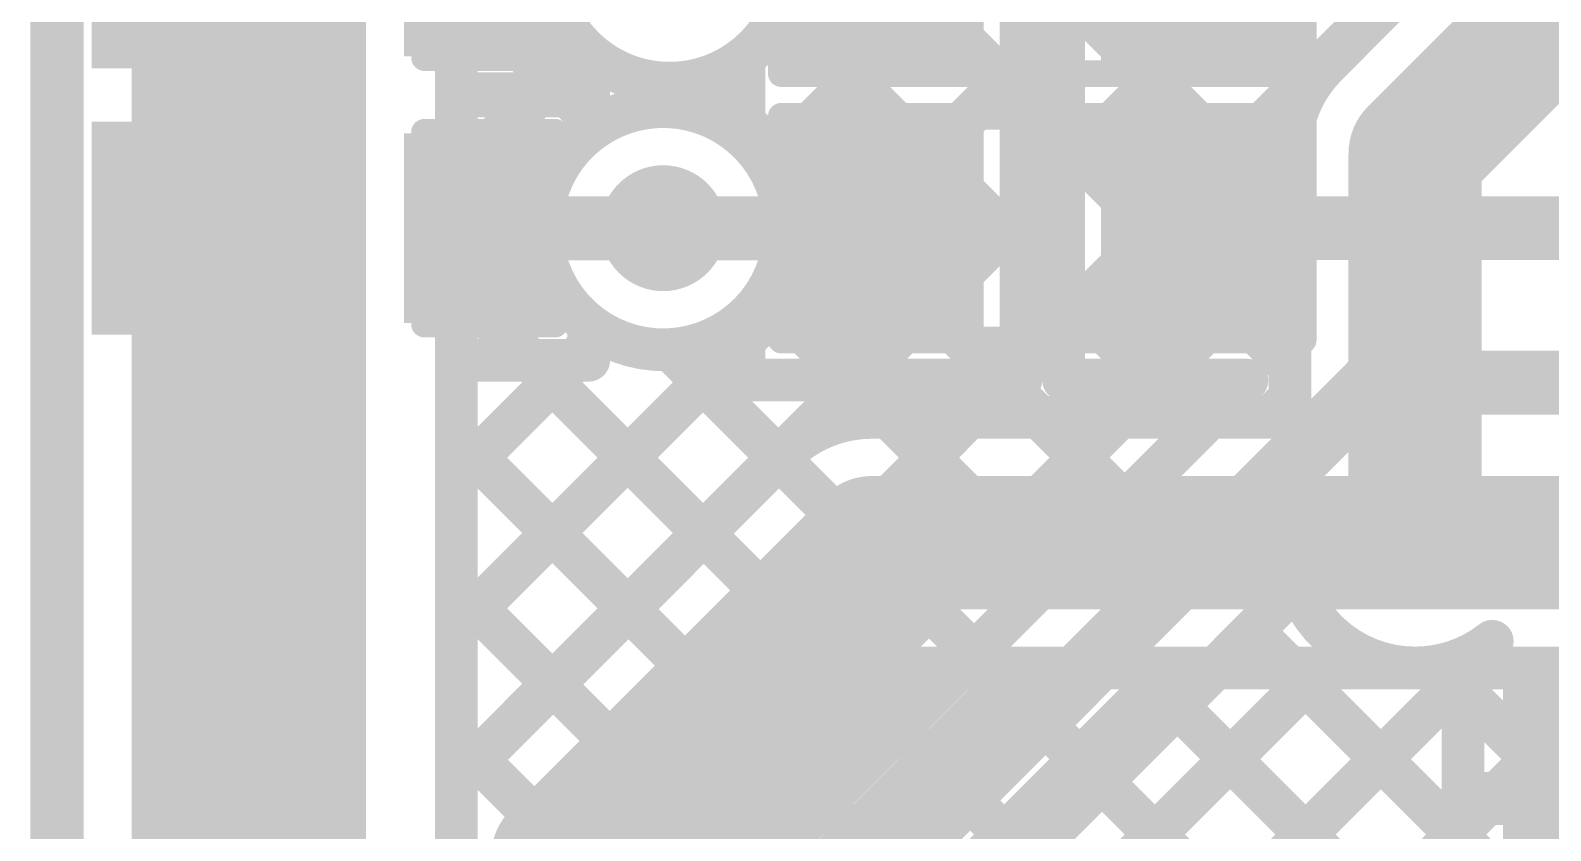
# Model space of a CAD drawing. Header units: millimetres. Extents: x 2.49 to 5.65, y 1.36 to 4.13.
# Drawn here: x 2.49 to 2.7755, y 3.607 to 3.7571 of the extents above; entities that cross this region are included whole.
import ezdxf

# ---------------------------------------------------------------- set-up
doc = ezdxf.new("R2010")
doc.units = ezdxf.units.MM
doc.header["$MEASUREMENT"] = 0
for name, color, linetype in [('BottomLayer', 5, 'Continuous'), ('BottomOverlay', 54, 'Continuous'), ('BottomPaste', 16, 'Continuous'), ('BottomSolder', 6, 'Continuous'), ('Mechanical2', 216, 'Continuous'), ('MultiLayer', 9, 'Continuous'), ('TopLayer', 1, 'Continuous'), ('TopOverlay', 2, 'Continuous'), ('TopPaste', 8, 'Continuous'), ('TopSolder', 216, 'Continuous'), ('ViaHoleLayer', 16, 'Continuous')]:
    doc.layers.add(name, color=color, linetype=linetype)

# ---------------------------------------------------------------- blocks, each defined once
blk = doc.blocks.new('R__0603_B_44')
at = {"layer": 'BottomLayer'}
for points in [[(-0.015, -0.0175), (-0.015, 0.0175), (-0.045, -0.0175), (-0.045, 0.0175)], [(0.045, -0.0175), (0.045, 0.0175), (0.015, -0.0175), (0.015, 0.0175)]]:
    blk.add_solid(points, dxfattribs=at)
at = {"layer": 'BottomOverlay', "const_width": 0.005}
for points in [[(-0.049, -0.021), (-0.049, 0.021)], [(-0.049, 0.021), (0.049, 0.021)], [(0.049, -0.021), (0.049, 0.021)], [(-0.049, -0.021), (0.049, -0.021)]]:
    blk.add_lwpolyline(points, dxfattribs=at)
at = {"layer": 'BottomOverlay', "const_width": 0.0025}
for points in [[(-0.05025, 0.021, 1), (-0.04775, 0.021, 1)], [(-0.05025, 0.021, 1), (-0.04775, 0.021, 1)], [(0.04775, 0.021, 1), (0.05025, 0.021, 1)], [(0.04775, 0.021, 1), (0.05025, 0.021, 1)], [(-0.05025, -0.021, 1), (-0.04775, -0.021, 1)], [(-0.05025, -0.021, 1), (-0.04775, -0.021, 1)], [(0.04775, -0.021, 1), (0.05025, -0.021, 1)], [(0.04775, -0.021, 1), (0.05025, -0.021, 1)]]:
    blk.add_lwpolyline(points, format="xyb", close=True, dxfattribs=at)
at = {"layer": 'BottomPaste'}
for points in [[(-0.015, -0.0175), (-0.015, 0.0175), (-0.045, -0.0175), (-0.045, 0.0175)], [(0.045, -0.0175), (0.045, 0.0175), (0.015, -0.0175), (0.015, 0.0175)]]:
    blk.add_solid(points, dxfattribs=at)
at = {"layer": 'BottomSolder'}
for points in [[(-0.011, -0.0215), (-0.011, 0.0215), (-0.049, -0.0215), (-0.049, 0.0215)], [(0.049, -0.0215), (0.049, 0.0215), (0.011, -0.0215), (0.011, 0.0215)]]:
    blk.add_solid(points, dxfattribs=at)
blk = doc.blocks.new('R__0603_B_45')
at = {"layer": 'BottomLayer'}
for points in [[(-0.015, -0.0175), (-0.015, 0.0175), (-0.045, -0.0175), (-0.045, 0.0175)], [(0.045, -0.0175), (0.045, 0.0175), (0.015, -0.0175), (0.015, 0.0175)]]:
    blk.add_solid(points, dxfattribs=at)
at = {"layer": 'BottomOverlay', "const_width": 0.005}
for points in [[(-0.049, -0.021), (-0.049, 0.021)], [(-0.049, 0.021), (0.049, 0.021)], [(0.049, -0.021), (0.049, 0.021)], [(-0.049, -0.021), (0.049, -0.021)]]:
    blk.add_lwpolyline(points, dxfattribs=at)
at = {"layer": 'BottomOverlay', "const_width": 0.0025}
for points in [[(-0.05025, 0.021, 1), (-0.04775, 0.021, 1)], [(-0.05025, 0.021, 1), (-0.04775, 0.021, 1)], [(0.04775, 0.021, 1), (0.05025, 0.021, 1)], [(0.04775, 0.021, 1), (0.05025, 0.021, 1)], [(-0.05025, -0.021, 1), (-0.04775, -0.021, 1)], [(-0.05025, -0.021, 1), (-0.04775, -0.021, 1)], [(0.04775, -0.021, 1), (0.05025, -0.021, 1)], [(0.04775, -0.021, 1), (0.05025, -0.021, 1)]]:
    blk.add_lwpolyline(points, format="xyb", close=True, dxfattribs=at)
at = {"layer": 'BottomPaste'}
for points in [[(-0.015, -0.0175), (-0.015, 0.0175), (-0.045, -0.0175), (-0.045, 0.0175)], [(0.045, -0.0175), (0.045, 0.0175), (0.015, -0.0175), (0.015, 0.0175)]]:
    blk.add_solid(points, dxfattribs=at)
at = {"layer": 'BottomSolder'}
for points in [[(-0.011, -0.0215), (-0.011, 0.0215), (-0.049, -0.0215), (-0.049, 0.0215)], [(0.049, -0.0215), (0.049, 0.0215), (0.011, -0.0215), (0.011, 0.0215)]]:
    blk.add_solid(points, dxfattribs=at)
blk = doc.blocks.new('LED_0402_68')
at = {"layer": 'TopLayer'}
for points in [[(-0.0086575, -0.0137795), (-0.0086575, 0.0137795), (-0.0283425, -0.0137795), (-0.0283425, 0.0137795)], [(0.0283425, -0.0137795), (0.0283425, 0.0137795), (0.0086575, -0.0137795), (0.0086575, 0.0137795)]]:
    blk.add_solid(points, dxfattribs=at)
at = {"layer": 'TopOverlay', "const_width": 0.005}
for points in [[(-0.033, 0.018), (-0.033, -0.018)], [(-0.0085, 0.018), (-0.033, 0.018)], [(0.034, 0.018), (0.0085, 0.018)], [(0.034, 0.018), (0.034, -0.018)], [(-0.0085, -0.018), (-0.033, -0.018)], [(0.034, -0.018), (0.0085, -0.018)]]:
    blk.add_lwpolyline(points, dxfattribs=at)
at = {"layer": 'TopOverlay', "const_width": 0.0025}
for points in [[(-0.03425, 0.018, 1), (-0.03175, 0.018, 1)], [(-0.03425, 0.018, 1), (-0.03175, 0.018, 1)], [(-0.00975, 0.018, 1), (-0.00725, 0.018, 1)], [(0.00725, 0.018, 1), (0.00975, 0.018, 1)], [(0.03275, 0.018, 1), (0.03525, 0.018, 1)], [(0.03275, 0.018, 1), (0.03525, 0.018, 1)], [(-0.03425, -0.018, 1), (-0.03175, -0.018, 1)], [(-0.03425, -0.018, 1), (-0.03175, -0.018, 1)], [(-0.00975, -0.018, 1), (-0.00725, -0.018, 1)], [(0.00725, -0.018, 1), (0.00975, -0.018, 1)], [(0.03275, -0.018, 1), (0.03525, -0.018, 1)], [(0.03275, -0.018, 1), (0.03525, -0.018, 1)]]:
    blk.add_lwpolyline(points, format="xyb", close=True, dxfattribs=at)
at = {"layer": 'TopOverlay'}
blk.add_solid([(0.034, -0.02), (0.054, -0.02), (0.034, 0.02), (0.054, 0.02)], dxfattribs=at)
at = {"layer": 'TopPaste'}
for points in [[(-0.0086575, -0.0137795), (-0.0086575, 0.0137795), (-0.0283425, -0.0137795), (-0.0283425, 0.0137795)], [(0.0283425, -0.0137795), (0.0283425, 0.0137795), (0.0086575, -0.0137795), (0.0086575, 0.0137795)]]:
    blk.add_solid(points, dxfattribs=at)
at = {"layer": 'TopSolder'}
for points in [[(-0.0046575, -0.0177795), (-0.0046575, 0.0177795), (-0.0323425, -0.0177795), (-0.0323425, 0.0177795)], [(0.0323425, -0.0177795), (0.0323425, 0.0177795), (0.0046575, -0.0177795), (0.0046575, 0.0177795)]]:
    blk.add_solid(points, dxfattribs=at)
blk = doc.blocks.new('LED_0402_69')
at = {"layer": 'TopLayer'}
for points in [[(-0.0086575, -0.0137795), (-0.0086575, 0.0137795), (-0.0283425, -0.0137795), (-0.0283425, 0.0137795)], [(0.0283425, -0.0137795), (0.0283425, 0.0137795), (0.0086575, -0.0137795), (0.0086575, 0.0137795)]]:
    blk.add_solid(points, dxfattribs=at)
at = {"layer": 'TopOverlay', "const_width": 0.005}
for points in [[(-0.033, 0.018), (-0.033, -0.018)], [(-0.0085, 0.018), (-0.033, 0.018)], [(0.034, 0.018), (0.0085, 0.018)], [(0.034, 0.018), (0.034, -0.018)], [(-0.0085, -0.018), (-0.033, -0.018)], [(0.034, -0.018), (0.0085, -0.018)]]:
    blk.add_lwpolyline(points, dxfattribs=at)
at = {"layer": 'TopOverlay', "const_width": 0.0025}
for points in [[(-0.03425, 0.018, 1), (-0.03175, 0.018, 1)], [(-0.03425, 0.018, 1), (-0.03175, 0.018, 1)], [(-0.00975, 0.018, 1), (-0.00725, 0.018, 1)], [(0.00725, 0.018, 1), (0.00975, 0.018, 1)], [(0.03275, 0.018, 1), (0.03525, 0.018, 1)], [(0.03275, 0.018, 1), (0.03525, 0.018, 1)], [(-0.03425, -0.018, 1), (-0.03175, -0.018, 1)], [(-0.03425, -0.018, 1), (-0.03175, -0.018, 1)], [(-0.00975, -0.018, 1), (-0.00725, -0.018, 1)], [(0.00725, -0.018, 1), (0.00975, -0.018, 1)], [(0.03275, -0.018, 1), (0.03525, -0.018, 1)], [(0.03275, -0.018, 1), (0.03525, -0.018, 1)]]:
    blk.add_lwpolyline(points, format="xyb", close=True, dxfattribs=at)
at = {"layer": 'TopOverlay'}
blk.add_solid([(0.034, -0.02), (0.054, -0.02), (0.034, 0.02), (0.054, 0.02)], dxfattribs=at)
at = {"layer": 'TopPaste'}
for points in [[(-0.0086575, -0.0137795), (-0.0086575, 0.0137795), (-0.0283425, -0.0137795), (-0.0283425, 0.0137795)], [(0.0283425, -0.0137795), (0.0283425, 0.0137795), (0.0086575, -0.0137795), (0.0086575, 0.0137795)]]:
    blk.add_solid(points, dxfattribs=at)
at = {"layer": 'TopSolder'}
for points in [[(-0.0046575, -0.0177795), (-0.0046575, 0.0177795), (-0.0323425, -0.0177795), (-0.0323425, 0.0177795)], [(0.0323425, -0.0177795), (0.0323425, 0.0177795), (0.0046575, -0.0177795), (0.0046575, 0.0177795)]]:
    blk.add_solid(points, dxfattribs=at)
blk = doc.blocks.new('C__0603_103')
at = {"layer": 'TopLayer'}
for points in [[(-0.045, 0.0175), (-0.045, -0.0175), (-0.015, 0.0175), (-0.015, -0.0175)], [(0.015, 0.0175), (0.015, -0.0175), (0.045, 0.0175), (0.045, -0.0175)]]:
    blk.add_solid(points, dxfattribs=at)
at = {"layer": 'TopOverlay', "const_width": 0.005}
for points in [[(-0.049, 0.021), (-0.049, -0.021)], [(-0.018, 0.021), (-0.049, 0.021)], [(0.049, 0.021), (0.018, 0.021)], [(0.049, 0.021), (0.049, -0.021)], [(-0.018, -0.021), (-0.049, -0.021)], [(0.049, -0.021), (0.018, -0.021)]]:
    blk.add_lwpolyline(points, dxfattribs=at)
at = {"layer": 'TopOverlay', "const_width": 0.0025}
for points in [[(-0.05025, 0.021, 1), (-0.04775, 0.021, 1)], [(-0.05025, 0.021, 1), (-0.04775, 0.021, 1)], [(-0.01925, 0.021, 1), (-0.01675, 0.021, 1)], [(0.01675, 0.021, 1), (0.01925, 0.021, 1)], [(0.04775, 0.021, 1), (0.05025, 0.021, 1)], [(0.04775, 0.021, 1), (0.05025, 0.021, 1)], [(-0.05025, -0.021, 1), (-0.04775, -0.021, 1)], [(-0.05025, -0.021, 1), (-0.04775, -0.021, 1)], [(-0.01925, -0.021, 1), (-0.01675, -0.021, 1)], [(0.01675, -0.021, 1), (0.01925, -0.021, 1)], [(0.04775, -0.021, 1), (0.05025, -0.021, 1)], [(0.04775, -0.021, 1), (0.05025, -0.021, 1)]]:
    blk.add_lwpolyline(points, format="xyb", close=True, dxfattribs=at)
at = {"layer": 'TopPaste'}
for points in [[(-0.045, 0.0175), (-0.045, -0.0175), (-0.015, 0.0175), (-0.015, -0.0175)], [(0.015, 0.0175), (0.015, -0.0175), (0.045, 0.0175), (0.045, -0.0175)]]:
    blk.add_solid(points, dxfattribs=at)
at = {"layer": 'TopSolder'}
for points in [[(-0.0473622, 0.0198622), (-0.0473622, -0.0198622), (-0.0126378, 0.0198622), (-0.0126378, -0.0198622)], [(0.0126378, 0.0198622), (0.0126378, -0.0198622), (0.0473622, 0.0198622), (0.0473622, -0.0198622)]]:
    blk.add_solid(points, dxfattribs=at)

msp = doc.modelspace()

# ---------------------------------------------------------------- linework, layer by layer
at = {"layer": 'BottomLayer'}
for points, const_width in [([(2.5699627, 3.879593), (2.5700404, 1.6145258)], 0.008), ([(2.676, 3.7485), (2.676, 3.7915)], 0.008), ([(2.684, 3.7485), (2.684, 3.7915)], 0.008), ([(2.5699669, 3.7579086), (2.5879677, 3.7759094)], 0.008), ([(2.5699666, 3.7657125), (2.5964873, 3.7391918)], 0.008), ([(2.676, 3.7508045), (2.684, 3.7588045)], 0.008), ([(2.5699678, 3.7296252), (2.5940424, 3.7536998)], 0.008), ([(2.624, 3.7485), (2.624, 3.7519905)], 0.008), ([(2.6113004, 3.7426735), (2.6168773, 3.7482504)], 0.008), ([(2.6159773, 3.7479861), (2.624, 3.7399634)], 0.008), ([(2.624, 3.7415), (2.624, 3.7485)], 0.008), ([(2.624, 3.7415), (2.624, 3.7485)], 0.008), ([(2.676, 3.7415), (2.676, 3.7485)], 0.008), ([(2.676, 3.7415), (2.676, 3.7485)], 0.008), ([(2.684, 3.7415), (2.684, 3.7485)], 0.008), ([(2.684, 3.7415), (2.684, 3.7485)], 0.008), ([(2.676, 3.744532), (2.684, 3.736532)], 0.008), ([(2.624, 3.7370201), (2.624, 3.7415)], 0.008), ([(2.676, 3.6915), (2.676, 3.7415)], 0.008), ([(2.684, 3.6915), (2.684, 3.7415)], 0.008), ([(2.5699676, 3.7374272), (2.5860436, 3.7213512)], 0.008), ([(2.676, 3.7225202), (2.684, 3.7305202)], 0.008), ([(2.6088144, 3.7199984), (2.6499984, 3.7199984)], 0.012), ([(2.6499984, 3.7199984), (2.65, 3.72)], 0.012), ([(2.71051, 3.72), (2.844, 3.72)], 0.012), ([(2.5699688, 3.7013419), (2.5861393, 3.7175124)], 0.008), ([(2.676, 3.7162477), (2.684, 3.7082477)], 0.008), ([(2.5699685, 3.709142), (2.6530345, 3.6260761)], 0.008), ([(2.624, 3.6915), (2.624, 3.7029767)], 0.008), ([(2.676, 3.6942359), (2.684, 3.7022359)], 0.008), ([(2.5699698, 3.6730586), (2.5972483, 3.7003371)], 0.008), ([(2.5699708, 3.6447753), (2.624, 3.6988045)], 0.008), ([(2.6101672, 3.6972276), (2.6671766, 3.6402182)], 0.008), ([(2.636, 3.585), (2.742, 3.691)], 0.012), ([(2.6732641, 3.6915), (2.676, 3.6942359)], 0.008), ([(2.742, 3.691), (3.198, 3.691)], 0.012), ([(2.5699717, 3.6164919), (2.6449798, 3.6915)], 0.008), ([(2.5699727, 3.5882086), (2.6732641, 3.6915)], 0.008), ([(2.5699737, 3.5599253), (2.7015484, 3.6915)], 0.008), ([(2.6239984, 3.59704), (2.7184584, 3.6915)], 0.008), ([(2.624, 3.6915), (2.676, 3.6915)], 0.008), ([(2.6441791, 3.6915), (2.6813188, 3.6543604)], 0.008), ([(2.6724634, 3.6915), (2.6954609, 3.6685025)], 0.008), ([(2.684, 3.6915), (2.7184584, 3.6915)], 0.008), ([(2.7007477, 3.6915), (2.7096031, 3.6826447)], 0.008), ([(2.5699695, 3.6808567), (2.6388923, 3.6119339)], 0.008), ([(2.75, 3.661), (2.848, 3.661)], 0.025), ([(2.653, 3.5779584), (2.7279405, 3.6528989)], 0.008), ([(2.5699705, 3.6525714), (2.6247502, 3.5977918)], 0.008), ([(2.7195025, 3.6444609), (2.8245, 3.5394634)], 0.008), ([(2.653, 3.5580987), (2.7365977, 3.6416964)], 0.008), ([(2.653, 3.5015301), (2.7889699, 3.6375)], 0.008), ([(2.653, 3.5298144), (2.7606856, 3.6375)], 0.008), ([(2.75, 3.6375), (2.8245, 3.6375)], 0.008), ([(2.7547477, 3.6375), (2.8245, 3.5677477)], 0.008), ([(2.7053604, 3.6303188), (2.8245, 3.5111791)], 0.008), ([(2.5699715, 3.6242861), (2.619, 3.5752576)], 0.008), ([(2.6912182, 3.6161766), (2.7817431, 3.5256517)], 0.008)]:
    msp.add_lwpolyline(points, dxfattribs=dict(at, const_width=const_width))
at = {"layer": 'BottomLayer', "const_width": 0.008}
for points in [[(2.624, 3.7519905, -2.043977953519834), (2.624, 3.7880095)], [(2.624, 3.7029767, -2.232240860154608), (2.624, 3.7370201)], [(2.75, 3.6375, -0.3145064911089473), (2.7279405, 3.6528989)]]:
    msp.add_lwpolyline(points, format="xyb", dxfattribs=at)
at = {"layer": 'BottomLayer'}
for points, const_width in [([(2.682, 3.7588045, 1), (2.686, 3.7588045, 1)], 0.004), ([(2.5679669, 3.7579086, 1), (2.5719669, 3.7579086, 1)], 0.004), ([(2.5920424, 3.7536998, 1), (2.5960424, 3.7536998, 1)], 0.004), ([(2.622, 3.7519905, 1), (2.626, 3.7519905, 1)], 0.004), ([(2.622, 3.7519905, 1), (2.626, 3.7519905, 1)], 0.004), ([(2.674, 3.7508045, 1), (2.678, 3.7508045, 1)], 0.004), ([(2.6139773, 3.7479861, 1), (2.6179773, 3.7479861, 1)], 0.004), ([(2.6148773, 3.7482504, 1), (2.6188773, 3.7482504, 1)], 0.004), ([(2.622, 3.7485, 1), (2.626, 3.7485, 1)], 0.004), ([(2.622, 3.7485, 1), (2.626, 3.7485, 1)], 0.004), ([(2.622, 3.7485, 1), (2.626, 3.7485, 1)], 0.004), ([(2.674, 3.7485, 1), (2.678, 3.7485, 1)], 0.004), ([(2.674, 3.7485, 1), (2.678, 3.7485, 1)], 0.004), ([(2.674, 3.7485, 1), (2.678, 3.7485, 1)], 0.004), ([(2.682, 3.7485, 1), (2.686, 3.7485, 1)], 0.004), ([(2.682, 3.7485, 1), (2.686, 3.7485, 1)], 0.004), ([(2.682, 3.7485, 1), (2.686, 3.7485, 1)], 0.004), ([(2.674, 3.744532, 1), (2.678, 3.744532, 1)], 0.004), ([(2.6093004, 3.7426735, 1), (2.6133004, 3.7426735, 1)], 0.004), ([(2.622, 3.7415, 1), (2.626, 3.7415, 1)], 0.004), ([(2.622, 3.7415, 1), (2.626, 3.7415, 1)], 0.004), ([(2.622, 3.7415, 1), (2.626, 3.7415, 1)], 0.004), ([(2.674, 3.7415, 1), (2.678, 3.7415, 1)], 0.004), ([(2.674, 3.7415, 1), (2.678, 3.7415, 1)], 0.004), ([(2.674, 3.7415, 1), (2.678, 3.7415, 1)], 0.004), ([(2.682, 3.7415, 1), (2.686, 3.7415, 1)], 0.004), ([(2.682, 3.7415, 1), (2.686, 3.7415, 1)], 0.004), ([(2.682, 3.7415, 1), (2.686, 3.7415, 1)], 0.004), ([(2.5944873, 3.7391918, 1), (2.5984873, 3.7391918, 1)], 0.004), ([(2.622, 3.7399634, 1), (2.626, 3.7399634, 1)], 0.004), ([(2.5679676, 3.7374272, 1), (2.5719676, 3.7374272, 1)], 0.004), ([(2.622, 3.7370201, 1), (2.626, 3.7370201, 1)], 0.004), ([(2.622, 3.7370201, 1), (2.626, 3.7370201, 1)], 0.004), ([(2.682, 3.736532, 1), (2.686, 3.736532, 1)], 0.004), ([(2.682, 3.7305202, 1), (2.686, 3.7305202, 1)], 0.004), ([(2.5679678, 3.7296252, 1), (2.5719678, 3.7296252, 1)], 0.004), ([(2.6029089, 3.7199984, 1), (2.6147199, 3.7199984, 1)], 0.011811), ([(2.5840436, 3.7213512, 1), (2.5880436, 3.7213512, 1)], 0.004), ([(2.6058144, 3.7199984, 1), (2.6118144, 3.7199984, 1)], 0.006), ([(2.6469984, 3.7199984, 1), (2.6529984, 3.7199984, 1)], 0.006), ([(2.6469984, 3.7199984, 1), (2.6529984, 3.7199984, 1)], 0.006), ([(2.647, 3.72, 1), (2.653, 3.72, 1)], 0.006), ([(2.674, 3.7225202, 1), (2.678, 3.7225202, 1)], 0.004), ([(2.70751, 3.72, 1), (2.71351, 3.72, 1)], 0.006), ([(2.5841393, 3.7175124, 1), (2.5881393, 3.7175124, 1)], 0.004), ([(2.674, 3.7162477, 1), (2.678, 3.7162477, 1)], 0.004), ([(2.5679685, 3.709142, 1), (2.5719685, 3.709142, 1)], 0.004), ([(2.682, 3.7082477, 1), (2.686, 3.7082477, 1)], 0.004), ([(2.5679688, 3.7013419, 1), (2.5719688, 3.7013419, 1)], 0.004), ([(2.622, 3.7029767, 1), (2.626, 3.7029767, 1)], 0.004), ([(2.622, 3.7029767, 1), (2.626, 3.7029767, 1)], 0.004), ([(2.682, 3.7022359, 1), (2.686, 3.7022359, 1)], 0.004), ([(2.5952483, 3.7003371, 1), (2.5992483, 3.7003371, 1)], 0.004), ([(2.622, 3.6988045, 1), (2.626, 3.6988045, 1)], 0.004), ([(2.6081672, 3.6972276, 1), (2.6121672, 3.6972276, 1)], 0.004), ([(2.674, 3.6942359, 1), (2.678, 3.6942359, 1)], 0.004), ([(2.674, 3.6942359, 1), (2.678, 3.6942359, 1)], 0.004), ([(2.739, 3.691, 1), (2.745, 3.691, 1)], 0.006), ([(2.739, 3.691, 1), (2.745, 3.691, 1)], 0.006), ([(2.622, 3.6915, 1), (2.626, 3.6915, 1)], 0.004), ([(2.622, 3.6915, 1), (2.626, 3.6915, 1)], 0.004), ([(2.6421791, 3.6915, 1), (2.6461791, 3.6915, 1)], 0.004), ([(2.6429798, 3.6915, 1), (2.6469798, 3.6915, 1)], 0.004), ([(2.6704634, 3.6915, 1), (2.6744634, 3.6915, 1)], 0.004), ([(2.6712641, 3.6915, 1), (2.6752641, 3.6915, 1)], 0.004), ([(2.6712641, 3.6915, 1), (2.6752641, 3.6915, 1)], 0.004), ([(2.674, 3.6915, 1), (2.678, 3.6915, 1)], 0.004), ([(2.674, 3.6915, 1), (2.678, 3.6915, 1)], 0.004), ([(2.682, 3.6915, 1), (2.686, 3.6915, 1)], 0.004), ([(2.682, 3.6915, 1), (2.686, 3.6915, 1)], 0.004), ([(2.6987477, 3.6915, 1), (2.7027477, 3.6915, 1)], 0.004), ([(2.6995484, 3.6915, 1), (2.7035484, 3.6915, 1)], 0.004), ([(2.7164584, 3.6915, 1), (2.7204584, 3.6915, 1)], 0.004), ([(2.7164584, 3.6915, 1), (2.7204584, 3.6915, 1)], 0.004), ([(2.7076031, 3.6826447, 1), (2.7116031, 3.6826447, 1)], 0.004), ([(2.5679695, 3.6808567, 1), (2.5719695, 3.6808567, 1)], 0.004), ([(2.5679698, 3.6730586, 1), (2.5719698, 3.6730586, 1)], 0.004), ([(2.6934609, 3.6685025, 1), (2.6974609, 3.6685025, 1)], 0.004), ([(2.74375, 3.661, 1), (2.75625, 3.661, 1)], 0.0125), ([(2.7440945, 3.661, 1), (2.7559055, 3.661, 1)], 0.011811), ([(2.6793188, 3.6543604, 1), (2.6833188, 3.6543604, 1)], 0.004), ([(2.7259405, 3.6528989, 1), (2.7299405, 3.6528989, 1)], 0.004), ([(2.7259405, 3.6528989, 1), (2.7299405, 3.6528989, 1)], 0.004), ([(2.5679705, 3.6525714, 1), (2.5719705, 3.6525714, 1)], 0.004), ([(2.5679708, 3.6447753, 1), (2.5719708, 3.6447753, 1)], 0.004), ([(2.7175025, 3.6444609, 1), (2.7215025, 3.6444609, 1)], 0.004), ([(2.7345977, 3.6416964, 1), (2.7385977, 3.6416964, 1)], 0.004), ([(2.6651766, 3.6402182, 1), (2.6691766, 3.6402182, 1)], 0.004), ([(2.748, 3.6375, 1), (2.752, 3.6375, 1)], 0.004), ([(2.748, 3.6375, 1), (2.752, 3.6375, 1)], 0.004), ([(2.7527477, 3.6375, 1), (2.7567477, 3.6375, 1)], 0.004), ([(2.7586856, 3.6375, 1), (2.7626856, 3.6375, 1)], 0.004), ([(2.7033604, 3.6303188, 1), (2.7073604, 3.6303188, 1)], 0.004), ([(2.5679715, 3.6242861, 1), (2.5719715, 3.6242861, 1)], 0.004), ([(2.6510345, 3.6260761, 1), (2.6550345, 3.6260761, 1)], 0.004), ([(2.5679717, 3.6164919, 1), (2.5719717, 3.6164919, 1)], 0.004), ([(2.6892182, 3.6161766, 1), (2.6932182, 3.6161766, 1)], 0.004), ([(2.6368923, 3.6119339, 1), (2.6408923, 3.6119339, 1)], 0.004)]:
    msp.add_lwpolyline(points, format="xyb", close=True, dxfattribs=dict(at, const_width=const_width))
at = {"layer": 'Mechanical2', "const_width": 0.01}
msp.add_lwpolyline([(2.495, 1.3690945), (2.495, 4.125)], dxfattribs=at)
at = {"layer": 'MultiLayer', "const_width": 0.011811}
for points in [[(2.6029089, 3.7199984, 1), (2.6147199, 3.7199984, 1)], [(2.7440945, 3.661, 1), (2.7559055, 3.661, 1)]]:
    msp.add_lwpolyline(points, format="xyb", close=True, dxfattribs=at)
at = {"layer": 'TopLayer'}
for points, const_width in [([(2.6284757, 3.7315645), (2.9065, 4.0095888)], 0.008), ([(2.5699708, 3.6447753), (2.9065, 3.9813045)], 0.008), ([(2.5699718, 3.616492), (2.9065, 3.9530202)], 0.008), ([(2.6662641, 3.6845), (2.9065, 3.9247359)], 0.008), ([(2.7334006, 3.7506346), (2.9065, 3.923734)], 0.008), ([(2.75, 3.734), (2.93, 3.914)], 0.025), ([(2.601328, 3.8757726), (2.7302953, 3.7468053)], 0.008), ([(2.63251, 3.8163063), (2.7265, 3.7223163)], 0.008), ([(2.6206855, 3.7998465), (2.7265, 3.694032)], 0.008), ([(2.631046, 3.7612017), (2.7077477, 3.6845)], 0.008), ([(2.5948425, 3.7452204), (2.5948425, 3.7529532)], 0.008), ([(2.6113004, 3.7426735), (2.6168773, 3.7482504)], 0.008), ([(2.6159773, 3.7479861), (2.6794634, 3.6845)], 0.008), ([(2.5699673, 3.7452204), (2.5948425, 3.7452204)], 0.008), ([(2.5699673, 3.7447796), (2.5948425, 3.7447796)], 0.008), ([(2.5908995, 3.7447796), (2.5948425, 3.7408366)], 0.008), ([(2.5948425, 3.7380297), (2.5948425, 3.7447796)], 0.008), ([(2.75, 3.661), (2.75, 3.734)], 0.025), ([(2.7265, 3.6845), (2.7265, 3.734)], 0.008), ([(2.5728144, 3.7199984), (2.6088144, 3.7199984)], 0.012), ([(2.6945484, 3.6845), (2.7265, 3.7164516)], 0.008), ([(2.6280078, 3.7076713), (2.6511791, 3.6845)], 0.008), ([(2.5948425, 3.6952204), (2.5948425, 3.7019671)], 0.008), ([(2.5948425, 3.6979313), (2.5972483, 3.7003371)], 0.008), ([(2.5921316, 3.6952204), (2.5948425, 3.6979313)], 0.008), ([(2.6101672, 3.6972276), (2.6305804, 3.6768144)], 0.008), ([(2.569969, 3.6952204), (2.5948425, 3.6952204)], 0.008), ([(2.569969, 3.6952204), (2.5699718, 3.6157905)], 0.008), ([(2.5699698, 3.6730586), (2.5921316, 3.6952204)], 0.008), ([(2.5838901, 3.6952204), (2.6164383, 3.6626723)], 0.008), ([(2.7228327, 3.6845), (2.7265, 3.6881673)], 0.008), ([(2.648, 3.6845), (2.7265, 3.6845)], 0.008), ([(2.5699695, 3.6808567), (2.6022961, 3.6485301)], 0.008), ([(2.5724006, 3.6186346), (2.6313654, 3.6775994)], 0.008), ([(2.589, 3.602), (2.648, 3.661)], 0.025), ([(2.648, 3.661), (2.75, 3.661)], 0.025), ([(2.5699705, 3.6525714), (2.588154, 3.634388)], 0.008), ([(2.759, 3.5815), (2.759, 3.6392917)], 0.008), ([(2.6125, 3.5741673), (2.6758327, 3.6375)], 0.008), ([(2.6125, 3.545883), (2.704117, 3.6375)], 0.008), ([(2.6125, 3.592266), (2.657734, 3.6375)], 0.008), ([(2.6185, 3.5235987), (2.7324013, 3.6375)], 0.008), ([(2.6185, 3.4953144), (2.759, 3.6358144)], 0.008), ([(2.657734, 3.6375), (2.75, 3.6375)], 0.008), ([(2.6698948, 3.6375), (2.7823059, 3.5250889)], 0.008), ([(2.6981791, 3.6375), (2.7679711, 3.567708)], 0.008), ([(2.7264634, 3.6375), (2.759, 3.6049634)], 0.008), ([(2.7543429, 3.6379048), (2.759, 3.6332477)], 0.008), ([(2.6496723, 3.6294383), (2.7670609, 3.5120496)], 0.008), ([(2.5699715, 3.6242861), (2.5740118, 3.6202458)], 0.008), ([(2.6355301, 3.6152961), (2.9881929, 3.2626333)], 0.008), ([(2.763, 3.613), (2.788, 3.613)], 0.01), ([(2.589, 3.516), (2.589, 3.602)], 0.025), ([(2.6277283, 3.4762584), (2.759, 3.6075301)], 0.008)]:
    msp.add_lwpolyline(points, dxfattribs=dict(at, const_width=const_width))
at = {"layer": 'TopLayer', "const_width": 0.008}
for points in [[(2.632811, 3.77, -0.647192726010822), (2.5948425, 3.7529532)], [(2.7265, 3.734, -0.1991881979975663), (2.7334006, 3.7506346)], [(2.7265, 3.734, -0.198912367379658), (2.733383, 3.750617)], [(2.5948425, 3.7380297, -0.6234809036604259), (2.6316254, 3.7199984)], [(2.6316254, 3.7199984, -0.623480903660426), (2.5948425, 3.7019671)], [(2.6313654, 3.6775994, -0.1991881979976014), (2.648, 3.6845)], [(2.631383, 3.677617, -0.198912367379658), (2.648, 3.6845)], [(2.7645, 3.6425068, -0.068088220017953), (2.759, 3.6392917)], [(2.7645, 3.6425068, -0.068088220017953), (2.759, 3.6392917)], [(2.759, 3.6392917, -0.0985720896392545), (2.75, 3.6375)], [(2.759, 3.6392917, -0.0985720896392545), (2.75, 3.6375)], [(2.5699718, 3.6157905, -0.0398520350868704), (2.5724006, 3.6186346)], [(2.5699718, 3.6157905, -0.0395862980847866), (2.572383, 3.618617)]]:
    msp.add_lwpolyline(points, format="xyb", dxfattribs=at)
at = {"layer": 'TopLayer'}
for points, const_width in [([(2.5928425, 3.7529532, 1), (2.5968425, 3.7529532, 1)], 0.004), ([(2.5928425, 3.7529532, 1), (2.5968425, 3.7529532, 1)], 0.004), ([(2.731383, 3.750617, 1), (2.735383, 3.750617, 1)], 0.004), ([(2.7314006, 3.7506346, 1), (2.7354006, 3.7506346, 1)], 0.004), ([(2.7314006, 3.7506346, 1), (2.7354006, 3.7506346, 1)], 0.004), ([(2.6139773, 3.7479861, 1), (2.6179773, 3.7479861, 1)], 0.004), ([(2.6148773, 3.7482504, 1), (2.6188773, 3.7482504, 1)], 0.004), ([(2.5679673, 3.7452204, 1), (2.5719673, 3.7452204, 1)], 0.004), ([(2.5679673, 3.7447796, 1), (2.5719673, 3.7447796, 1)], 0.004), ([(2.5888995, 3.7447796, 1), (2.5928995, 3.7447796, 1)], 0.004), ([(2.5928425, 3.7452204, 1), (2.5968425, 3.7452204, 1)], 0.004), ([(2.5928425, 3.7452204, 1), (2.5968425, 3.7452204, 1)], 0.004), ([(2.5928425, 3.7447796, 1), (2.5968425, 3.7447796, 1)], 0.004), ([(2.5928425, 3.7447796, 1), (2.5968425, 3.7447796, 1)], 0.004), ([(2.7282953, 3.7468053, 1), (2.7322953, 3.7468053, 1)], 0.004), ([(2.6093004, 3.7426735, 1), (2.6133004, 3.7426735, 1)], 0.004), ([(2.74375, 3.734, 1), (2.75625, 3.734, 1)], 0.0125), ([(2.74375, 3.734, 1), (2.75625, 3.734, 1)], 0.0125), ([(2.5928425, 3.7408366, 1), (2.5968425, 3.7408366, 1)], 0.004), ([(2.5928425, 3.7380297, 1), (2.5968425, 3.7380297, 1)], 0.004), ([(2.5928425, 3.7380297, 1), (2.5968425, 3.7380297, 1)], 0.004), ([(2.7245, 3.734, 1), (2.7285, 3.734, 1)], 0.004), ([(2.7245, 3.734, 1), (2.7285, 3.734, 1)], 0.004), ([(2.7245, 3.734, 1), (2.7285, 3.734, 1)], 0.004), ([(2.6264757, 3.7315645, 1), (2.6304757, 3.7315645, 1)], 0.004), ([(2.6029089, 3.7199984, 1), (2.6147199, 3.7199984, 1)], 0.011811), ([(2.5698144, 3.7199984, 1), (2.5758144, 3.7199984, 1)], 0.006), ([(2.6058144, 3.7199984, 1), (2.6118144, 3.7199984, 1)], 0.006), ([(2.7245, 3.7223163, 1), (2.7285, 3.7223163, 1)], 0.004), ([(2.6296254, 3.7199984, 1), (2.6336254, 3.7199984, 1)], 0.004), ([(2.6296254, 3.7199984, 1), (2.6336254, 3.7199984, 1)], 0.004), ([(2.7245, 3.7164516, 1), (2.7285, 3.7164516, 1)], 0.004), ([(2.6260078, 3.7076713, 1), (2.6300078, 3.7076713, 1)], 0.004), ([(2.5928425, 3.7019671, 1), (2.5968425, 3.7019671, 1)], 0.004), ([(2.5928425, 3.7019671, 1), (2.5968425, 3.7019671, 1)], 0.004), ([(2.5952483, 3.7003371, 1), (2.5992483, 3.7003371, 1)], 0.004), ([(2.5928425, 3.6979313, 1), (2.5968425, 3.6979313, 1)], 0.004), ([(2.5928425, 3.6979313, 1), (2.5968425, 3.6979313, 1)], 0.004), ([(2.6081672, 3.6972276, 1), (2.6121672, 3.6972276, 1)], 0.004), ([(2.567969, 3.6952204, 1), (2.571969, 3.6952204, 1)], 0.004), ([(2.567969, 3.6952204, 1), (2.571969, 3.6952204, 1)], 0.004), ([(2.5818901, 3.6952204, 1), (2.5858901, 3.6952204, 1)], 0.004), ([(2.5901316, 3.6952204, 1), (2.5941316, 3.6952204, 1)], 0.004), ([(2.5901316, 3.6952204, 1), (2.5941316, 3.6952204, 1)], 0.004), ([(2.5928425, 3.6952204, 1), (2.5968425, 3.6952204, 1)], 0.004), ([(2.5928425, 3.6952204, 1), (2.5968425, 3.6952204, 1)], 0.004), ([(2.7245, 3.694032, 1), (2.7285, 3.694032, 1)], 0.004), ([(2.7245, 3.6881673, 1), (2.7285, 3.6881673, 1)], 0.004), ([(2.646, 3.6845, 1), (2.65, 3.6845, 1)], 0.004), ([(2.646, 3.6845, 1), (2.65, 3.6845, 1)], 0.004), ([(2.646, 3.6845, 1), (2.65, 3.6845, 1)], 0.004), ([(2.6491791, 3.6845, 1), (2.6531791, 3.6845, 1)], 0.004), ([(2.6642641, 3.6845, 1), (2.6682641, 3.6845, 1)], 0.004), ([(2.6774634, 3.6845, 1), (2.6814634, 3.6845, 1)], 0.004), ([(2.6925484, 3.6845, 1), (2.6965484, 3.6845, 1)], 0.004), ([(2.7057477, 3.6845, 1), (2.7097477, 3.6845, 1)], 0.004), ([(2.7208327, 3.6845, 1), (2.7248327, 3.6845, 1)], 0.004), ([(2.7245, 3.6845, 1), (2.7285, 3.6845, 1)], 0.004), ([(2.7245, 3.6845, 1), (2.7285, 3.6845, 1)], 0.004), ([(2.5679695, 3.6808567, 1), (2.5719695, 3.6808567, 1)], 0.004), ([(2.6285804, 3.6768144, 1), (2.6325804, 3.6768144, 1)], 0.004), ([(2.6293654, 3.6775994, 1), (2.6333654, 3.6775994, 1)], 0.004), ([(2.6293654, 3.6775994, 1), (2.6333654, 3.6775994, 1)], 0.004), ([(2.629383, 3.677617, 1), (2.633383, 3.677617, 1)], 0.004), ([(2.5679698, 3.6730586, 1), (2.5719698, 3.6730586, 1)], 0.004), ([(2.64175, 3.661, 1), (2.65425, 3.661, 1)], 0.0125), ([(2.64175, 3.661, 1), (2.65425, 3.661, 1)], 0.0125), ([(2.74375, 3.661, 1), (2.75625, 3.661, 1)], 0.0125), ([(2.74375, 3.661, 1), (2.75625, 3.661, 1)], 0.0125), ([(2.7440945, 3.661, 1), (2.7559055, 3.661, 1)], 0.011811), ([(2.6144383, 3.6626723, 1), (2.6184383, 3.6626723, 1)], 0.004), ([(2.5679705, 3.6525714, 1), (2.5719705, 3.6525714, 1)], 0.004), ([(2.6002961, 3.6485301, 1), (2.6042961, 3.6485301, 1)], 0.004), ([(2.5679708, 3.6447753, 1), (2.5719708, 3.6447753, 1)], 0.004), ([(2.7625, 3.6425068, 1), (2.7665, 3.6425068, 1)], 0.004), ([(2.7625, 3.6425068, 1), (2.7665, 3.6425068, 1)], 0.004), ([(2.757, 3.6392917, 1), (2.761, 3.6392917, 1)], 0.004), ([(2.757, 3.6392917, 1), (2.761, 3.6392917, 1)], 0.004), ([(2.757, 3.6392917, 1), (2.761, 3.6392917, 1)], 0.004), ([(2.757, 3.6392917, 1), (2.761, 3.6392917, 1)], 0.004), ([(2.757, 3.6392917, 1), (2.761, 3.6392917, 1)], 0.004), ([(2.655734, 3.6375, 1), (2.659734, 3.6375, 1)], 0.004), ([(2.655734, 3.6375, 1), (2.659734, 3.6375, 1)], 0.004), ([(2.6678948, 3.6375, 1), (2.6718948, 3.6375, 1)], 0.004), ([(2.6738327, 3.6375, 1), (2.6778327, 3.6375, 1)], 0.004), ([(2.6961791, 3.6375, 1), (2.7001791, 3.6375, 1)], 0.004), ([(2.702117, 3.6375, 1), (2.706117, 3.6375, 1)], 0.004), ([(2.7244634, 3.6375, 1), (2.7284634, 3.6375, 1)], 0.004), ([(2.7304013, 3.6375, 1), (2.7344013, 3.6375, 1)], 0.004), ([(2.748, 3.6375, 1), (2.752, 3.6375, 1)], 0.004), ([(2.748, 3.6375, 1), (2.752, 3.6375, 1)], 0.004), ([(2.748, 3.6375, 1), (2.752, 3.6375, 1)], 0.004), ([(2.7523429, 3.6379048, 1), (2.7563429, 3.6379048, 1)], 0.004), ([(2.757, 3.6358144, 1), (2.761, 3.6358144, 1)], 0.004), ([(2.586154, 3.634388, 1), (2.590154, 3.634388, 1)], 0.004), ([(2.757, 3.6332477, 1), (2.761, 3.6332477, 1)], 0.004), ([(2.6476723, 3.6294383, 1), (2.6516723, 3.6294383, 1)], 0.004), ([(2.5679715, 3.6242861, 1), (2.5719715, 3.6242861, 1)], 0.004), ([(2.570383, 3.618617, 1), (2.574383, 3.618617, 1)], 0.004), ([(2.5704006, 3.6186346, 1), (2.5744006, 3.6186346, 1)], 0.004), ([(2.5704006, 3.6186346, 1), (2.5744006, 3.6186346, 1)], 0.004), ([(2.5720118, 3.6202458, 1), (2.5760118, 3.6202458, 1)], 0.004), ([(2.5679718, 3.616492, 1), (2.5719718, 3.616492, 1)], 0.004), ([(2.5679718, 3.6157905, 1), (2.5719718, 3.6157905, 1)], 0.004), ([(2.5679718, 3.6157905, 1), (2.5719718, 3.6157905, 1)], 0.004), ([(2.5679718, 3.6157905, 1), (2.5719718, 3.6157905, 1)], 0.004), ([(2.6335301, 3.6152961, 1), (2.6375301, 3.6152961, 1)], 0.004), ([(2.7605, 3.613, 1), (2.7655, 3.613, 1)], 0.005), ([(2.58275, 3.602, 1), (2.59525, 3.602, 1)], 0.0125), ([(2.58275, 3.602, 1), (2.59525, 3.602, 1)], 0.0125), ([(2.757, 3.6075301, 1), (2.761, 3.6075301, 1)], 0.004), ([(2.757, 3.6049634, 1), (2.761, 3.6049634, 1)], 0.004)]:
    msp.add_lwpolyline(points, format="xyb", close=True, dxfattribs=dict(at, const_width=const_width))
msp.add_solid([(2.509, 3.164), (2.553, 3.164), (2.509, 3.947), (2.553, 3.947)], dxfattribs=at)
at = {"layer": 'ViaHoleLayer', "const_width": 0.0059055}
for points in [[(2.6058617, 3.7199984, 1), (2.6117671, 3.7199984, 1)], [(2.7470473, 3.661, 1), (2.7529527, 3.661, 1)]]:
    msp.add_lwpolyline(points, format="xyb", close=True, dxfattribs=at)

# ---------------------------------------------------------------- block references
for name, p, rotation in [('R__0603_B_45', (2.68, 3.77), 360), ('LED_0402_69', (2.5555, 3.77), 180), ('R__0603_B_44', (2.68, 3.72), 360), ('LED_0402_68', (2.5555, 3.72), 180), ('C__0603_103', (2.818, 3.613), 180)]:
    msp.add_blockref(name, p, dxfattribs=dict(rotation=rotation))

doc.saveas('drawing.dxf')
